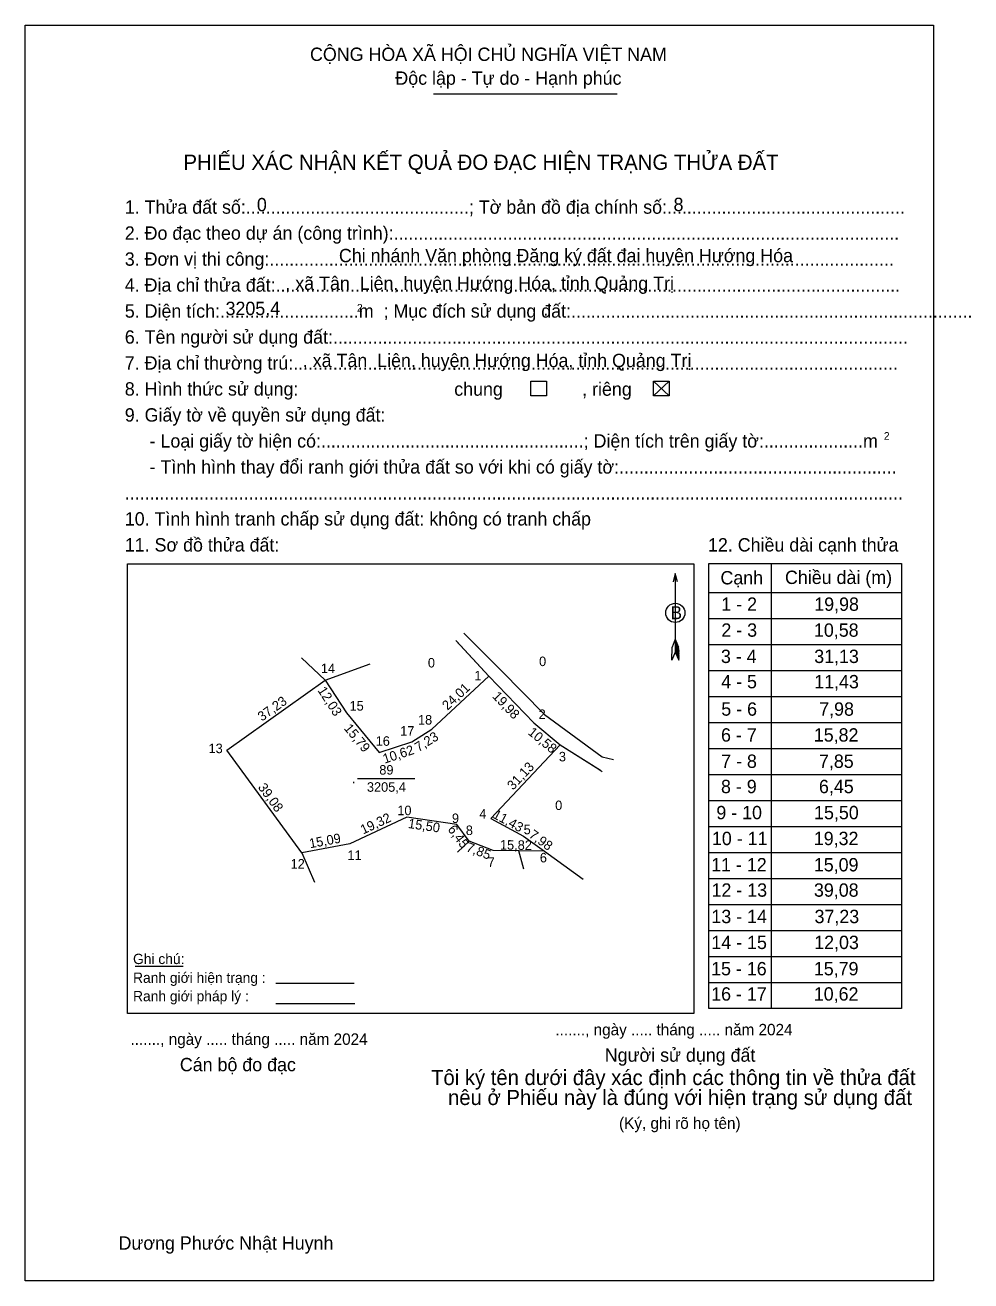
# Model space of a CAD drawing. Extents: x 546567 to 548810, y 1838053 to 1838939.
# Drawn here: x 547538.9 to 547829.9, y 1838552.7 to 1838939.2 of the extents above; entities that cross this region are included whole.
import ezdxf

# ---------------------------------------------------------------- set-up
doc = ezdxf.new("R2010")
doc.units = 0
for name, color, linetype in [('Level 1', 7, 'Continuous'), ('Level 10', 7, 'Continuous'), ('Level 13', 7, 'Continuous'), ('Level 2', 7, 'Continuous'), ('Level 23', 7, 'Continuous'), ('Level 27', 7, 'Continuous'), ('Level 36', 7, 'Continuous'), ('Level 48', 7, 'Continuous'), ('Level 49', 7, 'Continuous'), ('Level 50', 7, 'Continuous'), ('Level 52', 7, 'Continuous'), ('Level 6', 7, 'Continuous'), ('Level 9', 7, 'Continuous')]:
    doc.layers.add(name, color=color, linetype=linetype)

msp = doc.modelspace()

# ---------------------------------------------------------------- linework, layer by layer
at = {"layer": 'Level 1'}
for p, q in [((547538.9, 1838939.16), (547538.9, 1838939.16)), ((547664.54, 1838918.01), (547721.05, 1838918.01)), ((547732.27, 1838829.55), (547737.07, 1838825.08)), ((547732.27, 1838825.08), (547737.07, 1838829.55)), ((547570.37, 1838773.38), (547570.37, 1838773.38)), ((547768.43, 1838773.42), (547768.43, 1838636.54)), ((547738.94, 1838770.35), (547738.94, 1838746.16)), ((547749.23, 1838764.49), (547808.54, 1838764.49)), ((547749.23, 1838756.49), (547808.54, 1838756.49)), ((547738.94, 1838750.15), (547737.93, 1838747.69)), ((547738.94, 1838750.15), (547739.96, 1838747.69)), ((547738.94, 1838749.81), (547739.96, 1838747.33)), ((547738.94, 1838749.46), (547739.96, 1838746.98)), ((547738.94, 1838749.11), (547739.98, 1838746.62)), ((547738.94, 1838748.75), (547739.98, 1838746.26)), ((547738.94, 1838748.41), (547739.98, 1838745.9)), ((547738.94, 1838748.06), (547739.98, 1838745.54)), ((547749.23, 1838748.49), (547808.54, 1838748.49)), ((547737.87, 1838743.69), (547737.93, 1838747.69)), ((547738.94, 1838746.16), (547737.87, 1838743.69)), ((547738.94, 1838747.72), (547739.99, 1838745.18)), ((547738.94, 1838747.37), (547739.99, 1838744.82)), ((547738.94, 1838747.02), (547739.99, 1838744.46)), ((547738.94, 1838746.68), (547740, 1838744.12)), ((547738.94, 1838746.16), (547740, 1838743.69)), ((547740, 1838743.69), (547739.96, 1838747.69)), ((547749.23, 1838740.5), (547808.54, 1838740.5)), ((547749.23, 1838732.5), (547808.54, 1838732.5)), ((547749.23, 1838724.5), (547808.54, 1838724.5)), ((547749.23, 1838716.51), (547808.54, 1838716.51)), ((547749.23, 1838708.51), (547808.54, 1838708.51)), ((547749.23, 1838700.51), (547808.54, 1838700.51)), ((547749.23, 1838692.52), (547808.54, 1838692.52)), ((547749.23, 1838684.52), (547808.54, 1838684.52)), ((547749.23, 1838676.52), (547808.54, 1838676.52)), ((547749.23, 1838668.53), (547808.54, 1838668.53)), ((547749.23, 1838660.53), (547808.54, 1838660.53)), ((547749.23, 1838652.53), (547808.54, 1838652.53)), ((547749.23, 1838644.54), (547808.54, 1838644.54)), ((547732.79, 1838635), (547732.79, 1838635)), ((547818.35, 1838552.66), (547818.35, 1838552.66))]:
    msp.add_line(p, q, dxfattribs=at)
for points in [[(547570.37, 1838773.38), (547744.6, 1838773.38), (547744.6, 1838635), (547570.37, 1838635)], [(547749.23, 1838773.42), (547808.54, 1838773.42), (547808.54, 1838636.54), (547749.23, 1838636.54)]]:
    msp.add_lwpolyline(points, close=True, dxfattribs=at)
msp.add_lwpolyline([(547739.63, 1838767.77), (547738.94, 1838770.35), (547738.25, 1838767.77)], dxfattribs=at)
msp.add_circle((547738.94, 1838758.25), 2.95, dxfattribs=at)
at = {"layer": 'Level 10'}
for p, q in [((547671.93, 1838684.63), (547675.55, 1838687.95)), ((547624.01, 1838684.44), (547627.89, 1838675.4)), ((547692.31, 1838679.41), (547690.8, 1838685.02)), ((547572.79, 1838649.56), (547587.54, 1838649.56)), ((547616.08, 1838644.34), (547640.11, 1838644.34)), ((547616.08, 1838638.03), (547640.33, 1838638.03))]:
    msp.add_line(p, q, dxfattribs=at)
msp.add_lwpolyline([(547631.25, 1838737.59), (547637.78, 1838727.49), (547647.82, 1838715.3), (547657.91, 1838718.61), (547664.04, 1838722.44), (547681.59, 1838738.82), (547695.39, 1838724.37), (547703.56, 1838717.65), (547682.19, 1838695.02), (547692.24, 1838689.58), (547698.71, 1838684.91), (547682.88, 1838685.14), (547675.55, 1838687.95), (547671.69, 1838693.11), (547656.35, 1838695.36), (547638.85, 1838687.17), (547624.01, 1838684.44), (547600.94, 1838715.97)], close=True, dxfattribs=at)
at = {"layer": 'Level 2'}
msp.add_lwpolyline([(547538.9, 1838939.16), (547818.34, 1838939.16), (547818.34, 1838552.66), (547538.9, 1838552.66)], close=True, dxfattribs=at)
at = {"layer": 'Level 23'}
for points in [[(547673.84, 1838752.04), (547685.25, 1838740.58), (547698.69, 1838726.98), (547716.4, 1838713.93), (547719.89, 1838713.1)], [(547671.41, 1838749.76), (547681.59, 1838738.82), (547695.39, 1838724.37), (547703.56, 1838717.65), (547714.56, 1838710.7), (547716.43, 1838709.44)]]:
    msp.add_lwpolyline(points, dxfattribs=at)
at = {"layer": 'Level 27'}
for p, q in [((547681.59, 1838738.82), (547671.6, 1838749.55)), ((547631.25, 1838737.59), (547623.97, 1838744.43)), ((547631.25, 1838737.59), (547645.04, 1838742.58)), ((547703.56, 1838717.65), (547715.95, 1838709.82)), ((547698.71, 1838684.91), (547710.59, 1838676.32))]:
    msp.add_line(p, q, dxfattribs=at)
at = {"layer": 'Level 50'}
for points in [[(547694.51, 1838829.55), (547699.31, 1838829.55), (547699.31, 1838825.08), (547694.51, 1838825.08)], [(547732.27, 1838829.55), (547737.07, 1838829.55), (547737.07, 1838825.08), (547732.27, 1838825.08)]]:
    msp.add_lwpolyline(points, close=True, dxfattribs=at)
at = {"layer": 'Level 9'}
msp.add_line((547641.11, 1838707.3), (547658.77, 1838707.3), dxfattribs=at)

# ---------------------------------------------------------------- texts
at = {"layer": 'Level 1'}
for s, height, p in [('CỘNG HÒA XÃ HỘI CHỦ NGHĨA VIỆT NAM', 4.1047, (547626.55, 1838928.14)), ('Độc lập - Tự do - Hạnh phúc', 4.1047, (547652.81, 1838920.81)), ('PHIẾU XÁC NHẬN KẾT QUẢ ĐO ĐẠC HIỆN TRẠNG THỬA ĐẤT', 4.6916, (547587.59, 1838894.62)), ('1. Thửa đất số:.............................................; Tờ bản đồ địa chính số:................................................', 4.10472, (547569.56, 1838881.11)), ('2. Đo đạc theo dự án (công trình):......................................................................................................', 4.10472, (547569.56, 1838873.11)), ('3. Đơn vị thi công:..............................................................................................................................', 4.10472, (547569.56, 1838865.11)), ('Chi nhánh Văn phòng Đăng ký đất đai huyện Hướng Hóa', 4.1047, (547635.44, 1838866.19)), ('4. Địa chỉ thửa đất:..............................................................................................................................', 4.10472, (547569.56, 1838857.12)), ('5. Diện tích:............................m  ; Mục đích sử dụng đất:.................................................................................', 4.10472, (547569.56, 1838849.12)), ('2', 2.35, (547641, 1838850.99)), ('6. Tên người sử dụng đất:....................................................................................................................', 4.10472, (547569.56, 1838841.12)), ('7. Địa chỉ thường trú:..........................................................................................................................', 4.10472, (547569.56, 1838833.13)), ('chung                , riêng', 4.1047, (547670.93, 1838825.09)), ('9. Giấy tờ về quyền sử dụng đất:', 4.1047, (547569.56, 1838817.13)), ('     - Loại giấy tờ hiện có:.....................................................; Diện tích trên giấy tờ:....................m', 4.10472, (547569.56, 1838809.14)), ('2', 2.35, (547803.11, 1838811.54)), ('     - Tình hình thay đổi ranh giới thửa đất so với khi có giấy tờ:........................................................', 4.10472, (547569.56, 1838801.14)), ('.............................................................................................................................................................', 4.10472, (547569.56, 1838793.14)), ('10. Tình hình tranh chấp sử dụng đất: không có tranh chấp', 4.1047, (547569.56, 1838785.15)), ('11. Sơ đồ thửa đất:', 4.1047, (547569.56, 1838777.15)), ('12. Chiều dài cạnh thửa', 4.1047, (547749, 1838777.15)), ('Cạnh', 4.105, (547752.83, 1838767.02)), ('Chiều dài (m)', 4.1047, (547772.69, 1838767.15)), ('B', 4, (547737.46, 1838756.31)), ('Ghi chú:', 3.176, (547572.1, 1838650.17)), ('Ranh giới hiện trạng :', 3.1762, (547572.1, 1838644.39)), ('Ranh giới pháp lý :', 3.1762, (547572.1, 1838638.71)), ('......., ngày ..... tháng ..... năm 2024', 3.5185, (547702.04, 1838628.24)), ('......., ngày ..... tháng ..... năm 2024', 3.5185, (547571.31, 1838625.31)), ('Người sử dụng đất', 4.1047, (547717.24, 1838620.11)), ('Cán bộ đo đạc', 4.1047, (547586.5, 1838617.18)), ('Tôi ký tên dưới đây xác định các thông tin về thửa đất', 4.6645, (547663.79, 1838612.93)), (' nêu ở Phiếu này là đúng với hiện trạng sử dụng đất', 4.6645, (547667.28, 1838606.78)), ('(Ký, ghi rõ họ tên)', 3.5185, (547721.63, 1838599.45)), ('Dương Phước Nhật Huynh', 4.1047, (547567.64, 1838562.26))]:
    msp.add_text(s, height=height, dxfattribs=at).set_placement(p)
at = {"layer": 'Level 13'}
for s, height, p in [('89', 2.932, (547647.87, 1838708.48)), ('.', 2.93, (547639.45, 1838705.84)), ('3205,4', 2.932, (547644.06, 1838703.2))]:
    msp.add_text(s, height=height, dxfattribs=at).set_placement(p)
at = {"layer": 'Level 36'}
for p in [(547662.81, 1838741.45), (547697.03, 1838741.88), (547701.97, 1838697.57)]:
    msp.add_text('0', height=2.93, dxfattribs=at).set_placement(p)
at = {"layer": 'Level 48'}
msp.add_text('8. Hình thức sử dụng:', height=4.1049, dxfattribs=at).set_placement((547569.56, 1838825.13))
at = {"layer": 'Level 49'}
for s, rotation, p in [('24,01', 43.0251, (547668.85, 1838728.13)), ('37,23', 35.4967, (547611.76, 1838724.77)), ('12,03', 302.8841, (547628.77, 1838734.41)), ('19,98', 313.6819, (547682.45, 1838732.4)), ('15,79', 309.4758, (547636.82, 1838722.66)), ('7,23', 31.997, (547659.93, 1838715.38)), ('10,58', 320.562, (547693.39, 1838721.08)), ('10,62', 18.162, (547649.51, 1838711.84)), ('31,13', 46.6403, (547689.01, 1838703.53)), ('39,08', 306.198, (547610.38, 1838704.56)), ('19,32', 25.0955, (547642.9, 1838690.03)), ('15,50', 351.6383, (547656.59, 1838692.07)), ('11,43', 331.5736, (547682.53, 1838695.31)), ('15,09', 10.4349, (547626.57, 1838685.8)), ('6,45', 306.8575, (547668.76, 1838691.6)), ('7,98', 324.1489, (547693.67, 1838689.38)), ('7,85', 339.0033, (547674.38, 1838684.98)), ('15,82', 359.1622, (547684.98, 1838685.42))]:
    msp.add_text(s, height=2.932, rotation=rotation, dxfattribs=at).set_placement(p)
at = {"layer": 'Level 52'}
for s, p in [('1 - 2', (547753.1, 1838758.89)), ('19,98', (547781.7, 1838758.89)), ('2 - 3', (547753.12, 1838750.92)), ('10,58', (547781.6, 1838750.92)), ('3 - 4', (547752.98, 1838742.83)), ('31,13', (547781.68, 1838742.83)), ('4 - 5', (547753.07, 1838735.04)), ('11,43', (547781.68, 1838735.04)), ('5 - 6', (547753.09, 1838726.61)), ('7,98', (547783.22, 1838726.61)), ('6 - 7', (547753.01, 1838718.64)), ('15,82', (547781.55, 1838718.64)), ('7 - 8', (547753.05, 1838710.55)), ('7,85', (547783.14, 1838710.55)), ('8 - 9', (547753, 1838702.77)), ('6,45', (547783.14, 1838702.77)), ('9 - 10', (547751.57, 1838694.74)), ('15,50', (547781.64, 1838694.74)), ('10 - 11', (547750.21, 1838686.78)), ('19,32', (547781.55, 1838686.78)), ('11 - 12', (547749.97, 1838678.69)), ('15,09', (547781.56, 1838678.69)), ('12 - 13', (547750.09, 1838670.9)), ('39,08', (547781.6, 1838670.9)), ('13 - 14', (547750.05, 1838662.76)), ('37,23', (547781.78, 1838662.76)), ('12,03', (547781.68, 1838654.79)), ('14 - 15', (547750.04, 1838654.79)), ('15 - 16', (547749.96, 1838646.7)), ('15,79', (547781.56, 1838646.7)), ('16 - 17', (547749.98, 1838638.92)), ('10,62', (547781.55, 1838638.92))]:
    msp.add_text(s, height=4.105, dxfattribs=at).set_placement(p)
at = {"layer": 'Level 6'}
for s, height, p in [('0', 4.1, (547610.21, 1838881.87)), ('8', 4.1, (547738.4, 1838881.93)), (', xã Tân  Liên, huyện Hướng Hóa, tỉnh Quảng Trị', 4.1049, (547618.97, 1838857.66)), ('3205,4', 4.105, (547600.56, 1838849.92)), ('.', 4.1, (547698.36, 1838849.76)), (', xã Tân  Liên, huyện Hướng Hóa, tỉnh Quảng Trị', 4.1049, (547624.33, 1838833.89))]:
    msp.add_text(s, height=height, dxfattribs=at).set_placement(p)
at = {"layer": 'Level 9'}
for s, height, p in [('14', 2.932, (547629.9, 1838739.71)), ('1', 2.93, (547677.11, 1838737.48)), ('15', 2.932, (547638.71, 1838728.19)), ('2', 2.93, (547696.89, 1838725.59)), ('18', 2.932, (547659.77, 1838723.88)), ('17', 2.932, (547654.29, 1838720.46)), ('13', 2.932, (547595.33, 1838715.09)), ('16', 2.932, (547646.76, 1838717.35)), ('3', 2.93, (547703.12, 1838712.55)), ('10', 2.932, (547653.41, 1838695.99)), ('4', 2.93, (547678.65, 1838694.97)), ('9', 2.93, (547670.22, 1838693.58)), ('8', 2.93, (547674.49, 1838689.88)), ('5', 2.93, (547692.28, 1838690.12)), ('12', 2.932, (547620.58, 1838679.56)), ('11', 2.932, (547638.07, 1838682.21)), ('7', 2.93, (547681.2, 1838680.07)), ('6', 2.93, (547697.26, 1838681.46))]:
    msp.add_text(s, height=height, dxfattribs=at).set_placement(p)

doc.saveas('drawing.dxf')
